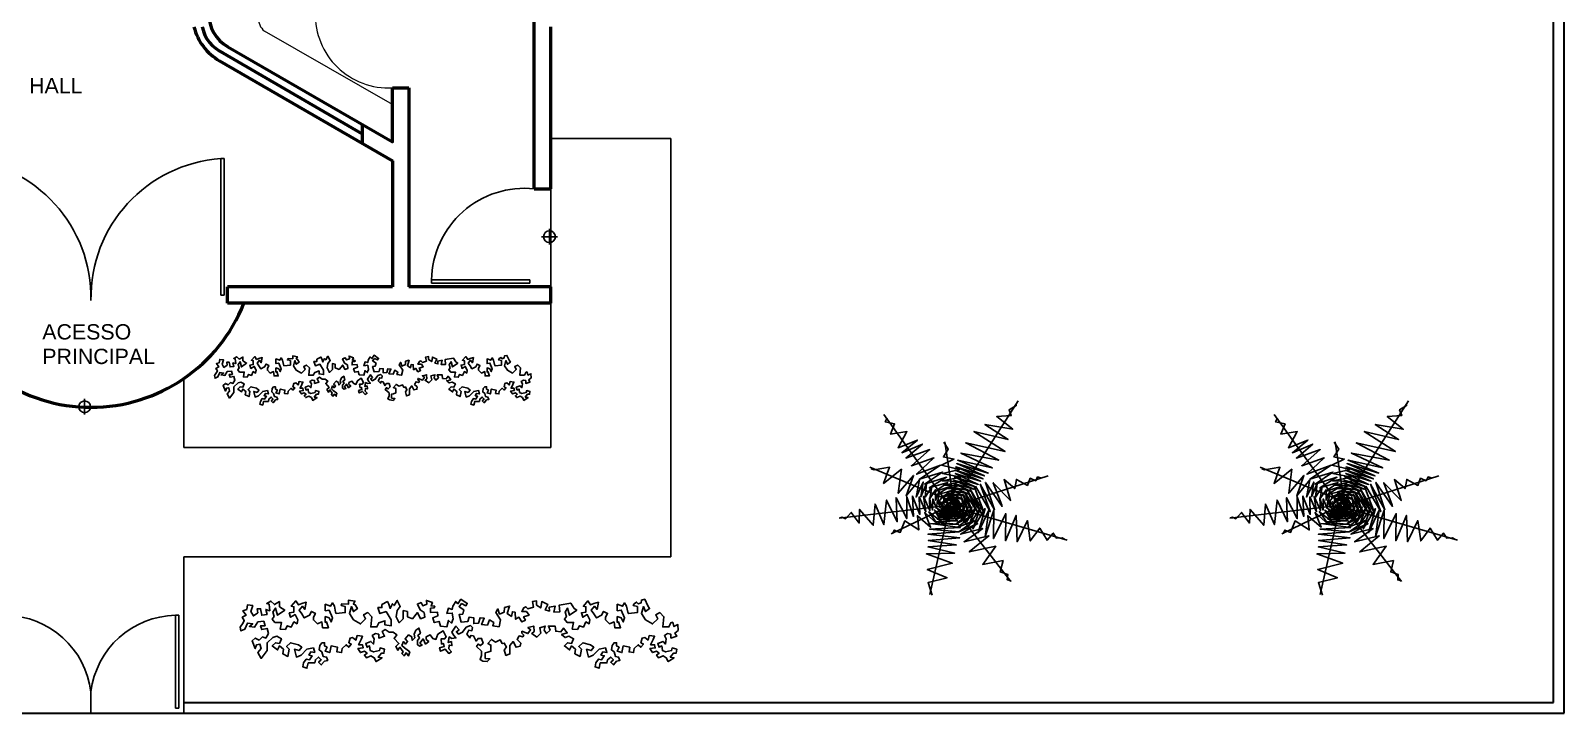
# Model space of a CAD drawing. Header units: centimetres. Extents: x 48 to 15845, y 265 to 7947.
# Drawn here: x 75.15 to 89.2, y 296.53 to 302.78 of the extents above; entities that cross this region are included whole.
import ezdxf

# ---------------------------------------------------------------- set-up
doc = ezdxf.new("R2010")
doc.units = ezdxf.units.CM
doc.layers.add('ARBOLES-PLANTA', color=7, linetype='Continuous')
doc.layers.add('textos', color=7, linetype='Continuous')
for name, color, linetype, lineweight in [('murobajo', 5, 'Continuous', 30), ('MUROS', 146, 'Continuous', 53), ('PUERTAS Y VENTANAS', 210, 'Continuous', 5)]:
    doc.layers.add(name, color=color, linetype=linetype, lineweight=lineweight)
doc.layers.add('niveles', color=7, linetype='Continuous', lineweight=5, true_color=0xf0c70f)
doc.styles.add('COTAS', font='arial.ttf', dxfattribs={"height": 0.14})

msp = doc.modelspace()

# ---------------------------------------------------------------- linework, layer by layer
at = {"layer": 'ARBOLES-PLANTA', "color": 70}
for points in [[(78.5877, 299.7499), (78.5854, 299.72), (78.554, 299.706), (78.5436, 299.7409), (78.5296, 299.7165), (78.561, 299.6677), (78.5505, 299.6224), (78.5087, 299.6294), (78.5157, 299.6503), (78.4878, 299.6677), (78.4739, 299.6329), (78.4355, 299.6364), (78.4529, 299.6782), (78.4251, 299.6816), (78.4146, 299.6468), (78.3832, 299.6433), (78.3832, 299.6816), (78.3519, 299.6851), (78.3449, 299.6573), (78.2996, 299.6538), (78.2857, 299.7025), (78.3101, 299.706), (78.317, 299.7339), (78.2857, 299.7548), (78.3031, 299.7757), (78.331, 299.7618), (78.34, 299.7769), (78.2983, 299.8049), (78.2788, 299.7746), (78.2637, 299.7897), (78.2452, 299.7593), (78.2404, 299.7374), (78.216, 299.7443), (78.2055, 299.7095), (78.2404, 299.713), (78.2473, 299.6747), (78.2369, 299.6468), (78.216, 299.6642), (78.2055, 299.6224), (78.1637, 299.6259), (78.1532, 299.6573), (78.1219, 299.6503), (78.1114, 299.6816), (78.1463, 299.6956), (78.1428, 299.72), (78.0975, 299.7165), (78.0975, 299.7443), (78.1219, 299.7478), (78.1249, 299.7579), (78.1003, 299.7599), (78.1099, 299.7823), (78.0704, 299.7968), (78.0731, 299.7722), (78.0452, 299.7618), (78.0348, 299.7827), (78.0104, 299.7722), (78.0278, 299.7339), (78.0557, 299.7165), (78.0591, 299.6851), (78.0316, 299.6753), (78.0113, 299.7157), (77.9776, 299.6753), (77.9439, 299.6887), (77.9439, 299.7224), (77.9169, 299.7292), (77.9169, 299.6753), (77.89, 299.6483), (77.8697, 299.6887), (77.8765, 299.7292), (77.8967, 299.7561), (77.8765, 299.7965), (77.8563, 299.7629), (77.8449, 299.7742), (77.8306, 299.7438), (77.8209, 299.7727), (77.8113, 299.7888), (77.7754, 299.7685), (77.7754, 299.7494), (77.7484, 299.7494), (77.7619, 299.709), (77.8023, 299.7224), (77.836, 299.6685), (77.836, 299.6281), (77.7956, 299.6348), (77.7956, 299.6618), (77.7551, 299.6483), (77.7417, 299.6214), (77.7012, 299.6214), (77.7079, 299.6887), (77.681, 299.7157), (77.654, 299.7022), (77.6675, 299.6753), (77.6338, 299.6416), (77.5866, 299.6685), (77.5596, 299.709), (77.5731, 299.7561), (77.5866, 299.7224), (77.6136, 299.7426), (77.5986, 299.7675), (77.5865, 299.7727), (77.5962, 299.792), (77.5544, 299.7984), (77.5544, 299.7727), (77.5108, 299.7744), (77.5057, 299.7629), (77.5327, 299.7561), (77.5327, 299.7157), (77.473, 299.7092), (77.4691, 299.7197), (77.4604, 299.7586), (77.4474, 299.7802), (77.4345, 299.7586), (77.3999, 299.7716), (77.3999, 299.7283), (77.4258, 299.7327), (77.4474, 299.6808), (77.4388, 299.6549), (77.4258, 299.6808), (77.3999, 299.6894), (77.3999, 299.6505), (77.4085, 299.6549), (77.4215, 299.616), (77.3826, 299.616), (77.3782, 299.6549), (77.348, 299.6419), (77.322, 299.6678), (77.322, 299.6851), (77.335, 299.711), (77.3091, 299.724), (77.2961, 299.6981), (77.2615, 299.6808), (77.2442, 299.7067), (77.2269, 299.7327), (77.2485, 299.7586), (77.2658, 299.737), (77.2745, 299.7845), (77.2442, 299.7759), (77.2226, 299.7672), (77.2053, 299.7932), (77.175, 299.7586), (77.1923, 299.7543), (77.1923, 299.7197), (77.162, 299.7154), (77.1707, 299.6851), (77.2009, 299.7024), (77.2182, 299.6678), (77.2139, 299.6419), (77.1923, 299.6549), (77.175, 299.6203), (77.149, 299.6289), (77.1361, 299.603), (77.1015, 299.6073), (77.1101, 299.6505), (77.0669, 299.6505), (77.0496, 299.6722), (77.0626, 299.6894), (77.0539, 299.7197), (77.0712, 299.7456), (77.0842, 299.6981), (77.1317, 299.7327), (77.0972, 299.7543), (77.0972, 299.7888), (77.0632, 299.7695), (77.0407, 299.792), (77.013, 299.7765), (77.028, 299.7716), (77.0323, 299.7283), (77.0063, 299.737), (77.015, 299.7024), (76.9804, 299.6981), (76.9717, 299.7413), (76.9501, 299.7413), (76.9544, 299.7154), (76.9242, 299.6938), (76.9069, 299.724), (76.9198, 299.7629), (76.8852, 299.7672), (76.8809, 299.737), (76.855, 299.7283), (76.8766, 299.6981), (76.8507, 299.6851), (76.8636, 299.6635), (76.856, 299.6483), (76.8359, 299.6187), (76.842, 299.5944), (76.8679, 299.6073), (76.8852, 299.6462), (76.9198, 299.6419), (76.8982, 299.6246), (76.9328, 299.6203), (76.9544, 299.6549), (76.9934, 299.6592), (77.002, 299.6289), (76.9717, 299.6289), (76.9804, 299.603), (77.015, 299.6117), (77.0236, 299.5771), (77.0063, 299.5468), (76.9847, 299.5555), (76.9631, 299.5339), (76.9371, 299.5468), (76.9155, 299.5295), (76.9371, 299.4777), (76.9458, 299.5036), (76.9674, 299.5079), (76.9761, 299.4777), (76.9544, 299.4517), (76.9761, 299.4129), (77.015, 299.4647), (77.015, 299.5166), (77.0539, 299.5511), (77.0799, 299.5598), (77.1101, 299.5425), (77.0972, 299.5123), (77.0712, 299.5166), (77.0496, 299.495), (77.0842, 299.469), (77.0972, 299.495), (77.1231, 299.4734), (77.1188, 299.4431), (77.1534, 299.4258), (77.162, 299.4734), (77.1447, 299.4906), (77.1707, 299.5166), (77.2226, 299.5036), (77.2442, 299.4863), (77.2269, 299.4647), (77.1966, 299.4734), (77.2096, 299.4215), (77.2399, 299.4345), (77.2788, 299.4734), (77.322, 299.482), (77.3307, 299.4517), (77.3047, 299.4561), (77.2918, 299.4345), (77.3134, 299.4301), (77.2961, 299.4042), (77.2745, 299.4085), (77.2572, 299.3826), (77.2528, 299.3567), (77.2788, 299.348), (77.2874, 299.3826), (77.3307, 299.3826), (77.335, 299.4042), (77.3566, 299.4215), (77.3739, 299.4042), (77.3566, 299.3869), (77.3739, 299.3696), (77.3955, 299.3956), (77.4172, 299.3999), (77.4085, 299.4215), (77.3869, 299.4258), (77.3782, 299.4561), (77.3609, 299.469), (77.3653, 299.4993), (77.3782, 299.5166), (77.3955, 299.5166), (77.3955, 299.495), (77.4128, 299.4863), (77.3999, 299.4604), (77.4301, 299.4517), (77.4388, 299.495), (77.482, 299.4863), (77.4777, 299.4561), (77.508, 299.4517), (77.5123, 299.4777), (77.5383, 299.5036), (77.5556, 299.4863), (77.5729, 299.5079), (77.5556, 299.5166), (77.5642, 299.5468), (77.5815, 299.5511), (77.6031, 299.5339), (77.6118, 299.5641), (77.6464, 299.5598), (77.6377, 299.5382), (77.6204, 299.5036), (77.6464, 299.5036), (77.6507, 299.482), (77.6161, 299.4777), (77.6334, 299.4517), (77.6593, 299.4604), (77.6766, 299.4474), (77.6593, 299.4345), (77.6723, 299.4172), (77.7026, 299.4301), (77.7242, 299.4172), (77.7372, 299.3912), (77.7761, 299.4172), (77.7502, 299.4215), (77.7718, 299.4474), (77.7891, 299.4474), (77.7934, 299.4734), (77.7631, 299.482), (77.7588, 299.4647), (77.7199, 299.4561), (77.6983, 299.4647), (77.6939, 299.495), (77.6766, 299.4863), (77.668, 299.5123), (77.7026, 299.5252), (77.7199, 299.5079), (77.7242, 299.5425), (77.7112, 299.5641), (77.7329, 299.5771), (77.7545, 299.5728), (77.7545, 299.5468), (77.7934, 299.5598), (77.7761, 299.59), (77.7977, 299.603), (77.8237, 299.5857), (77.8505, 299.5866), (77.874, 299.569), (77.8564, 299.5455), (77.8876, 299.511), (77.8672, 299.4906), (77.8808, 299.4667), (77.8944, 299.4872), (77.9149, 299.4565), (77.908, 299.4463), (77.9217, 299.4293), (77.9353, 299.4497), (77.9523, 299.4293), (77.9591, 299.4565), (77.9251, 299.4838), (77.908, 299.4974), (77.9183, 299.5246), (77.9319, 299.5076), (77.9455, 299.5246), (77.9285, 299.5416), (77.9523, 299.5688), (77.9727, 299.5552), (77.9761, 299.5314), (77.9931, 299.5484), (77.9897, 299.5722), (77.9999, 299.5994), (78.0204, 299.613), (78.0306, 299.579), (78.0136, 299.5654), (78.0238, 299.5484), (78.0101, 299.5314), (78.0101, 299.5042), (78.0238, 299.494), (78.0408, 299.5008), (78.0272, 299.5144), (78.0476, 299.5416), (78.0646, 299.5076), (78.085, 299.5246), (78.068, 299.5382), (78.068, 299.5552), (78.0952, 299.5688), (78.1123, 299.545), (78.1327, 299.5382), (78.1463, 299.5722), (78.1803, 299.596), (78.2007, 299.5552), (78.1905, 299.5416), (78.1667, 299.5416), (78.1701, 299.5076), (78.1837, 299.511), (78.1871, 299.4906), (78.1565, 299.4838), (78.1633, 299.4599), (78.1939, 299.4735), (78.2178, 299.4463), (78.2348, 299.4565), (78.2178, 299.4769), (78.2212, 299.5008), (78.2382, 299.4974), (78.2348, 299.5246), (78.2144, 299.5178), (78.2212, 299.5552), (78.2382, 299.545), (78.2654, 299.5484), (78.2518, 299.5654), (78.2382, 299.5858), (78.2654, 299.6266), (78.2858, 299.6028), (78.2688, 299.5892), (78.2824, 299.5722), (78.3097, 299.5858), (78.3335, 299.6198), (78.3607, 299.63), (78.3743, 299.6164), (78.3709, 299.596), (78.3505, 299.5994), (78.3369, 299.5722), (78.3573, 299.5484), (78.3641, 299.5654), (78.3811, 299.562), (78.3981, 299.528), (78.4118, 299.545), (78.4356, 299.545), (78.4458, 299.5144), (78.4288, 299.4974), (78.4118, 299.5076), (78.4015, 299.4906), (78.4356, 299.4599), (78.4356, 299.4327), (78.4254, 299.4055), (78.4424, 299.3953), (78.473, 299.3919), (78.49, 299.4089), (78.4594, 299.4123), (78.4594, 299.4497), (78.4764, 299.4531), (78.4968, 299.4599), (78.4968, 299.5008), (78.4764, 299.511), (78.5003, 299.5382), (78.5275, 299.5212), (78.5581, 299.5348), (78.5717, 299.511), (78.5853, 299.5144), (78.599, 299.4872), (78.5853, 299.4701), (78.5955, 299.4327), (78.6228, 299.4429), (78.6228, 299.4974), (78.6432, 299.5246), (78.6636, 299.4872), (78.6908, 299.494), (78.6942, 299.5144), (78.6704, 299.5382), (78.684, 299.562), (78.7079, 299.5552), (78.7143, 299.5667), (78.7004, 299.5806), (78.7021, 299.593), (78.7412, 299.5766), (78.7596, 299.6019), (78.7412, 299.6181), (78.7804, 299.6273), (78.7827, 299.5904), (78.7665, 299.5766), (78.8011, 299.5535), (78.8265, 299.5789), (78.8196, 299.6158), (78.8565, 299.6273), (78.8496, 299.5996), (78.8657, 299.5766), (78.8888, 299.5996), (78.8772, 299.6273), (78.921, 299.6273), (78.9257, 299.5927), (78.9603, 299.5881), (78.9764, 299.6135), (79.0018, 299.5812), (78.9649, 299.572), (78.9875, 299.5511), (79.0134, 299.5598), (79.0437, 299.5425), (79.0307, 299.5123), (79.0048, 299.5166), (78.9832, 299.495), (79.0178, 299.469), (79.0307, 299.495), (79.0567, 299.4734), (79.0524, 299.4431), (79.087, 299.4258), (79.0956, 299.4734), (79.0783, 299.4906), (79.1043, 299.5166), (79.1562, 299.5036), (79.1778, 299.4863), (79.1605, 299.4647), (79.1302, 299.4734), (79.1432, 299.4215), (79.1735, 299.4345), (79.2124, 299.4734), (79.2556, 299.482), (79.2643, 299.4517), (79.2383, 299.4561), (79.2253, 299.4345), (79.247, 299.4301), (79.2297, 299.4042), (79.2081, 299.4085), (79.1908, 299.3826), (79.1864, 299.3567), (79.2124, 299.348), (79.221, 299.3826), (79.2643, 299.3826), (79.2686, 299.4042), (79.2902, 299.4215), (79.3075, 299.4042), (79.2902, 299.3869), (79.3075, 299.3696), (79.3291, 299.3956), (79.3508, 299.3999), (79.3421, 299.4215), (79.3205, 299.4258), (79.3118, 299.4561), (79.2945, 299.469), (79.2989, 299.4993), (79.3118, 299.5166), (79.3291, 299.5166), (79.3291, 299.495), (79.3464, 299.4863), (79.3335, 299.4604), (79.3637, 299.4517), (79.3724, 299.495), (79.4156, 299.4863), (79.4113, 299.4561), (79.4416, 299.4517), (79.4459, 299.4777), (79.4718, 299.5036), (79.4891, 299.4863), (79.5064, 299.5079), (79.4891, 299.5166), (79.4978, 299.5468), (79.5151, 299.5511), (79.5367, 299.5339), (79.5454, 299.5641), (79.58, 299.5598), (79.5713, 299.5382), (79.554, 299.5036), (79.58, 299.5036), (79.5843, 299.482), (79.5497, 299.4777), (79.567, 299.4517), (79.5929, 299.4604), (79.6102, 299.4474), (79.5929, 299.4345), (79.6059, 299.4172), (79.6362, 299.4301), (79.6578, 299.4172), (79.6708, 299.3912), (79.7097, 299.4172), (79.6838, 299.4215), (79.7054, 299.4474), (79.7227, 299.4474), (79.727, 299.4734), (79.6967, 299.482), (79.6924, 299.4647), (79.6535, 299.4561), (79.6319, 299.4647), (79.6275, 299.495), (79.6102, 299.4863), (79.6016, 299.5123), (79.6362, 299.5252), (79.6535, 299.5079), (79.6578, 299.5425), (79.6448, 299.5641), (79.6665, 299.5771), (79.6881, 299.5728), (79.6881, 299.5468), (79.727, 299.5598), (79.7152, 299.5804), (79.7371, 299.5983), (79.7349, 299.6362), (79.7078, 299.6232), (79.7005, 299.6522), (79.6887, 299.6483), (79.6752, 299.6214), (79.6348, 299.6214), (79.6415, 299.6887), (79.6146, 299.7157), (79.5876, 299.7022), (79.6011, 299.6753), (79.5674, 299.6416), (79.5202, 299.6685), (79.4932, 299.709), (79.5067, 299.7561), (79.5202, 299.7224), (79.5472, 299.7426), (79.5365, 299.7604), (79.5155, 299.8041), (79.4926, 299.7991), (79.4918, 299.7811), (79.4721, 299.7737), (79.4614, 299.786), (79.4442, 299.7739), (79.4393, 299.7629), (79.4663, 299.7561), (79.4663, 299.7157), (79.4066, 299.7092), (79.4027, 299.7197), (79.394, 299.7586), (79.381, 299.7802), (79.3681, 299.7586), (79.3335, 299.7716), (79.3335, 299.7283), (79.3594, 299.7327), (79.381, 299.6808), (79.3724, 299.6549), (79.3594, 299.6808), (79.3335, 299.6894), (79.3335, 299.6505), (79.3421, 299.6549), (79.3551, 299.616), (79.3162, 299.616), (79.3118, 299.6549), (79.2816, 299.6419), (79.2556, 299.6678), (79.2556, 299.6851), (79.2686, 299.711), (79.2426, 299.724), (79.2297, 299.6981), (79.1951, 299.6808), (79.1778, 299.7067), (79.1605, 299.7327), (79.1821, 299.7586), (79.1994, 299.737), (79.2081, 299.7845), (79.1778, 299.7759), (79.1562, 299.7672), (79.1389, 299.7932), (79.1086, 299.7586), (79.1259, 299.7543), (79.1259, 299.7197), (79.0956, 299.7154), (79.1043, 299.6851), (79.1345, 299.7024), (79.1518, 299.6678), (79.1475, 299.6419), (79.1259, 299.6549), (79.1086, 299.6203), (79.0826, 299.6289), (79.0697, 299.603), (79.0351, 299.6073), (79.0437, 299.6505), (79.0005, 299.6505), (78.9832, 299.6722), (78.9961, 299.6894), (78.9875, 299.7197), (79.0048, 299.7456), (79.0178, 299.6981), (79.0653, 299.7327), (79.0471, 299.7441), (79.0248, 299.7794), (78.9487, 299.7656), (78.9533, 299.7218), (78.9141, 299.7195), (78.921, 299.7586), (78.8818, 299.7517), (78.8841, 299.7264), (78.8565, 299.7333), (78.8726, 299.7702), (78.8334, 299.7886), (78.8265, 299.7471), (78.7988, 299.7656), (78.7988, 299.7932), (78.7711, 299.7886), (78.7781, 299.7517), (78.7412, 299.7402), (78.7283, 299.7548), (78.7143, 299.7478), (78.7004, 299.7234), (78.7317, 299.7234), (78.7492, 299.6991), (78.7128, 299.6878), (78.7251, 299.6662), (78.7004, 299.6539), (78.6819, 299.6847), (78.6603, 299.6724), (78.6572, 299.7187), (78.6387, 299.7217), (78.6325, 299.6909), (78.6047, 299.7094), (78.6202, 299.7588)], [(79.4948, 297.4948), (79.4916, 297.4534), (79.4482, 297.4341), (79.4337, 297.4823), (79.4144, 297.4486), (79.4578, 297.3811), (79.4434, 297.3184), (79.3855, 297.3281), (79.3952, 297.357), (79.3566, 297.3811), (79.3373, 297.3329), (79.2842, 297.3377), (79.3084, 297.3956), (79.2698, 297.4004), (79.2553, 297.3522), (79.2119, 297.3474), (79.2119, 297.4004), (79.1685, 297.4052), (79.1589, 297.3666), (79.0962, 297.3618), (79.0769, 297.4293), (79.1106, 297.4341), (79.1203, 297.4727), (79.0769, 297.5016), (79.101, 297.5305), (79.1396, 297.5112), (79.1521, 297.5321), (79.0944, 297.5709), (79.0674, 297.529), (79.0465, 297.5499), (79.021, 297.5079), (79.0142, 297.4775), (78.9804, 297.4871), (78.966, 297.4389), (79.0142, 297.4437), (79.0238, 297.3907), (79.0094, 297.3522), (78.9804, 297.3763), (78.966, 297.3184), (78.9081, 297.3233), (78.8936, 297.3666), (78.8502, 297.357), (78.8358, 297.4004), (78.884, 297.4197), (78.8792, 297.4534), (78.8165, 297.4486), (78.8165, 297.4871), (78.8502, 297.4919), (78.8544, 297.5059), (78.8204, 297.5086), (78.8337, 297.5397), (78.779, 297.5597), (78.7827, 297.5257), (78.7442, 297.5112), (78.7297, 297.5401), (78.6959, 297.5257), (78.72, 297.4727), (78.7586, 297.4486), (78.7634, 297.4052), (78.7253, 297.3915), (78.6973, 297.4475), (78.6506, 297.3915), (78.604, 297.4102), (78.604, 297.4568), (78.5667, 297.4661), (78.5667, 297.3915), (78.5294, 297.3542), (78.5014, 297.4102), (78.5107, 297.4661), (78.5387, 297.5034), (78.5107, 297.5594), (78.4827, 297.5127), (78.467, 297.5284), (78.4472, 297.4864), (78.4338, 297.5264), (78.4205, 297.5486), (78.3708, 297.5206), (78.3708, 297.4941), (78.3335, 297.4941), (78.3521, 297.4382), (78.4081, 297.4568), (78.4547, 297.3822), (78.4547, 297.3263), (78.3988, 297.3356), (78.3988, 297.3729), (78.3428, 297.3542), (78.3241, 297.317), (78.2682, 297.317), (78.2775, 297.4102), (78.2402, 297.4475), (78.2028, 297.4288), (78.2215, 297.3915), (78.1749, 297.3449), (78.1096, 297.3822), (78.0722, 297.4382), (78.0909, 297.5034), (78.1096, 297.4568), (78.1469, 297.4848), (78.1262, 297.5192), (78.1095, 297.5264), (78.1228, 297.553), (78.0651, 297.5619), (78.0651, 297.5264), (78.0047, 297.5287), (77.9976, 297.5127), (78.0349, 297.5034), (78.0349, 297.4475), (77.9524, 297.4385), (77.9469, 297.453), (77.935, 297.5068), (77.917, 297.5367), (77.8991, 297.5068), (77.8512, 297.5248), (77.8512, 297.465), (77.8871, 297.471), (77.917, 297.3992), (77.905, 297.3633), (77.8871, 297.3992), (77.8512, 297.4112), (77.8512, 297.3573), (77.8632, 297.3633), (77.8811, 297.3095), (77.8273, 297.3095), (77.8213, 297.3633), (77.7794, 297.3454), (77.7435, 297.3813), (77.7435, 297.4052), (77.7614, 297.4411), (77.7255, 297.459), (77.7076, 297.4231), (77.6597, 297.3992), (77.6358, 297.4351), (77.6118, 297.471), (77.6417, 297.5068), (77.6657, 297.4769), (77.6777, 297.5427), (77.6358, 297.5308), (77.6058, 297.5188), (77.5819, 297.5547), (77.54, 297.5068), (77.564, 297.5009), (77.564, 297.453), (77.5221, 297.447), (77.534, 297.4052), (77.5759, 297.4291), (77.5999, 297.3813), (77.5939, 297.3454), (77.564, 297.3633), (77.54, 297.3155), (77.5041, 297.3274), (77.4862, 297.2916), (77.4383, 297.2975), (77.4503, 297.3573), (77.3904, 297.3573), (77.3665, 297.3872), (77.3844, 297.4112), (77.3725, 297.453), (77.3964, 297.4889), (77.4144, 297.4231), (77.4802, 297.471), (77.4323, 297.5009), (77.4323, 297.5487), (77.3853, 297.5219), (77.3542, 297.553), (77.3158, 297.5317), (77.3366, 297.5248), (77.3425, 297.465), (77.3066, 297.4769), (77.3186, 297.4291), (77.2707, 297.4231), (77.2588, 297.4829), (77.2289, 297.4829), (77.2348, 297.447), (77.1929, 297.4171), (77.169, 297.459), (77.187, 297.5128), (77.1391, 297.5188), (77.1331, 297.4769), (77.0972, 297.465), (77.1271, 297.4231), (77.0912, 297.4052), (77.1092, 297.3753), (77.0986, 297.3542), (77.0708, 297.3132), (77.0793, 297.2796), (77.1152, 297.2975), (77.1391, 297.3514), (77.187, 297.3454), (77.157, 297.3215), (77.2049, 297.3155), (77.2348, 297.3633), (77.2887, 297.3693), (77.3007, 297.3274), (77.2588, 297.3274), (77.2707, 297.2916), (77.3186, 297.3035), (77.3306, 297.2557), (77.3066, 297.2138), (77.2767, 297.2258), (77.2468, 297.1959), (77.2109, 297.2138), (77.181, 297.1899), (77.2109, 297.1181), (77.2229, 297.154), (77.2528, 297.16), (77.2648, 297.1181), (77.2348, 297.0823), (77.2648, 297.0284), (77.3186, 297.1002), (77.3186, 297.172), (77.3725, 297.2198), (77.4084, 297.2318), (77.4503, 297.2078), (77.4323, 297.166), (77.3964, 297.172), (77.3665, 297.1421), (77.4144, 297.1062), (77.4323, 297.1421), (77.4682, 297.1122), (77.4622, 297.0703), (77.5101, 297.0464), (77.5221, 297.1122), (77.4981, 297.1361), (77.534, 297.172), (77.6058, 297.154), (77.6358, 297.1301), (77.6118, 297.1002), (77.5699, 297.1122), (77.5879, 297.0404), (77.6298, 297.0583), (77.6836, 297.1122), (77.7435, 297.1241), (77.7554, 297.0823), (77.7195, 297.0882), (77.7016, 297.0583), (77.7315, 297.0524), (77.7076, 297.0165), (77.6777, 297.0225), (77.6537, 296.9866), (77.6477, 296.9507), (77.6836, 296.9387), (77.6956, 296.9866), (77.7554, 296.9866), (77.7614, 297.0165), (77.7913, 297.0404), (77.8153, 297.0165), (77.7913, 296.9926), (77.8153, 296.9686), (77.8452, 297.0045), (77.8751, 297.0105), (77.8632, 297.0404), (77.8332, 297.0464), (77.8213, 297.0882), (77.7973, 297.1062), (77.8033, 297.148), (77.8213, 297.172), (77.8452, 297.172), (77.8452, 297.1421), (77.8691, 297.1301), (77.8512, 297.0942), (77.8931, 297.0823), (77.905, 297.1421), (77.9649, 297.1301), (77.9589, 297.0882), (78.0008, 297.0823), (78.0068, 297.1181), (78.0427, 297.154), (78.0666, 297.1301), (78.0905, 297.16), (78.0666, 297.172), (78.0786, 297.2138), (78.1025, 297.2198), (78.1324, 297.1959), (78.1444, 297.2377), (78.1923, 297.2318), (78.1803, 297.2019), (78.1564, 297.154), (78.1923, 297.154), (78.1983, 297.1241), (78.1504, 297.1181), (78.1743, 297.0823), (78.2102, 297.0942), (78.2342, 297.0763), (78.2102, 297.0583), (78.2282, 297.0344), (78.2701, 297.0524), (78.3, 297.0344), (78.3179, 296.9985), (78.3718, 297.0344), (78.3359, 297.0404), (78.3658, 297.0763), (78.3897, 297.0763), (78.3957, 297.1122), (78.3538, 297.1241), (78.3479, 297.1002), (78.294, 297.0882), (78.2641, 297.1002), (78.2581, 297.1421), (78.2342, 297.1301), (78.2222, 297.166), (78.2701, 297.1839), (78.294, 297.16), (78.3, 297.2078), (78.282, 297.2377), (78.312, 297.2557), (78.3419, 297.2497), (78.3419, 297.2138), (78.3957, 297.2318), (78.3718, 297.2736), (78.4017, 297.2916), (78.4376, 297.2676), (78.4747, 297.2688), (78.5072, 297.2445), (78.4828, 297.212), (78.5261, 297.1642), (78.4979, 297.136), (78.5167, 297.103), (78.5355, 297.1312), (78.5638, 297.0889), (78.5544, 297.0748), (78.5732, 297.0512), (78.592, 297.0795), (78.6156, 297.0512), (78.625, 297.0889), (78.5779, 297.1265), (78.5544, 297.1454), (78.5685, 297.183), (78.5873, 297.1595), (78.6062, 297.183), (78.5826, 297.2065), (78.6156, 297.2442), (78.6438, 297.2254), (78.6486, 297.1924), (78.6721, 297.216), (78.6674, 297.2489), (78.6815, 297.2865), (78.7098, 297.3054), (78.7239, 297.2583), (78.7004, 297.2395), (78.7145, 297.216), (78.6956, 297.1924), (78.6956, 297.1548), (78.7145, 297.1407), (78.738, 297.1501), (78.7192, 297.1689), (78.7475, 297.2065), (78.771, 297.1595), (78.7993, 297.183), (78.7757, 297.2018), (78.7757, 297.2254), (78.8134, 297.2442), (78.8369, 297.2112), (78.8652, 297.2018), (78.884, 297.2489), (78.9311, 297.2818), (78.9594, 297.2254), (78.9453, 297.2065), (78.9123, 297.2065), (78.917, 297.1595), (78.9358, 297.1642), (78.9405, 297.136), (78.8982, 297.1265), (78.9076, 297.0936), (78.95, 297.1124), (78.9829, 297.0748), (79.0065, 297.0889), (78.9829, 297.1171), (78.9876, 297.1501), (79.0112, 297.1454), (79.0065, 297.183), (78.9782, 297.1736), (78.9876, 297.2254), (79.0112, 297.2112), (79.0489, 297.216), (79.03, 297.2395), (79.0112, 297.2677), (79.0489, 297.3242), (79.0771, 297.2913), (79.0536, 297.2724), (79.0724, 297.2489), (79.1101, 297.2677), (79.1431, 297.3148), (79.1807, 297.3289), (79.1996, 297.3101), (79.1949, 297.2818), (79.1666, 297.2865), (79.1478, 297.2489), (79.176, 297.216), (79.1854, 297.2395), (79.209, 297.2348), (79.2325, 297.1877), (79.2514, 297.2112), (79.2843, 297.2112), (79.2985, 297.1689), (79.2749, 297.1454), (79.2514, 297.1595), (79.2372, 297.136), (79.2843, 297.0936), (79.2843, 297.0559), (79.2702, 297.0183), (79.2938, 297.0042), (79.3361, 296.9995), (79.3597, 297.023), (79.3173, 297.0277), (79.3173, 297.0795), (79.3408, 297.0842), (79.3691, 297.0936), (79.3691, 297.1501), (79.3408, 297.1642), (79.3738, 297.2018), (79.4115, 297.1783), (79.4539, 297.1971), (79.4727, 297.1642), (79.4916, 297.1689), (79.5104, 297.1312), (79.4916, 297.1077), (79.5057, 297.0559), (79.5434, 297.0701), (79.5434, 297.1454), (79.5716, 297.183), (79.5999, 297.1312), (79.6375, 297.1407), (79.6423, 297.1689), (79.6093, 297.2018), (79.6281, 297.2348), (79.6611, 297.2254), (79.67, 297.2413), (79.6507, 297.2606), (79.6532, 297.2777), (79.7072, 297.255), (79.7327, 297.2901), (79.7072, 297.3124), (79.7614, 297.3251), (79.7646, 297.2741), (79.7423, 297.255), (79.7901, 297.2231), (79.8252, 297.2582), (79.8157, 297.3092), (79.8667, 297.3251), (79.8572, 297.2869), (79.8795, 297.255), (79.9114, 297.2869), (79.8955, 297.3251), (79.9561, 297.3251), (79.9625, 297.2773), (80.0103, 297.2709), (80.0327, 297.306), (80.0678, 297.2614), (80.0167, 297.2486), (80.048, 297.2198), (80.0839, 297.2318), (80.1258, 297.2078), (80.1079, 297.166), (80.072, 297.172), (80.042, 297.1421), (80.0899, 297.1062), (80.1079, 297.1421), (80.1438, 297.1122), (80.1378, 297.0703), (80.1857, 297.0464), (80.1976, 297.1122), (80.1737, 297.1361), (80.2096, 297.172), (80.2814, 297.154), (80.3113, 297.1301), (80.2874, 297.1002), (80.2455, 297.1122), (80.2635, 297.0404), (80.3053, 297.0583), (80.3592, 297.1122), (80.419, 297.1241), (80.431, 297.0823), (80.3951, 297.0882), (80.3772, 297.0583), (80.4071, 297.0524), (80.3831, 297.0165), (80.3532, 297.0225), (80.3293, 296.9866), (80.3233, 296.9507), (80.3592, 296.9387), (80.3712, 296.9866), (80.431, 296.9866), (80.437, 297.0165), (80.4669, 297.0404), (80.4909, 297.0165), (80.4669, 296.9926), (80.4909, 296.9686), (80.5208, 297.0045), (80.5507, 297.0105), (80.5387, 297.0404), (80.5088, 297.0464), (80.4968, 297.0882), (80.4729, 297.1062), (80.4789, 297.148), (80.4968, 297.172), (80.5208, 297.172), (80.5208, 297.1421), (80.5447, 297.1301), (80.5268, 297.0942), (80.5686, 297.0823), (80.5806, 297.1421), (80.6405, 297.1301), (80.6345, 297.0882), (80.6764, 297.0823), (80.6823, 297.1181), (80.7182, 297.154), (80.7422, 297.1301), (80.7661, 297.16), (80.7422, 297.172), (80.7541, 297.2138), (80.7781, 297.2198), (80.808, 297.1959), (80.82, 297.2377), (80.8678, 297.2318), (80.8559, 297.2019), (80.8319, 297.154), (80.8678, 297.154), (80.8738, 297.1241), (80.826, 297.1181), (80.8499, 297.0823), (80.8858, 297.0942), (80.9097, 297.0763), (80.8858, 297.0583), (80.9037, 297.0344), (80.9456, 297.0524), (80.9756, 297.0344), (80.9935, 296.9985), (81.0474, 297.0344), (81.0115, 297.0404), (81.0414, 297.0763), (81.0653, 297.0763), (81.0713, 297.1122), (81.0294, 297.1241), (81.0234, 297.1002), (80.9696, 297.0882), (80.9397, 297.1002), (80.9337, 297.1421), (80.9097, 297.1301), (80.8978, 297.166), (80.9456, 297.1839), (80.9696, 297.16), (80.9756, 297.2078), (80.9576, 297.2377), (80.9875, 297.2557), (81.0174, 297.2497), (81.0174, 297.2138), (81.0713, 297.2318), (81.055, 297.2602), (81.0852, 297.2851), (81.0822, 297.3375), (81.0448, 297.3195), (81.0346, 297.3597), (81.0183, 297.3542), (80.9997, 297.317), (80.9437, 297.317), (80.953, 297.4102), (80.9157, 297.4475), (80.8784, 297.4288), (80.8971, 297.3915), (80.8504, 297.3449), (80.7851, 297.3822), (80.7478, 297.4382), (80.7665, 297.5034), (80.7851, 297.4568), (80.8224, 297.4848), (80.8077, 297.5093), (80.7787, 297.5698), (80.7469, 297.5629), (80.7458, 297.538), (80.7186, 297.5278), (80.7038, 297.5448), (80.68, 297.528), (80.6732, 297.5127), (80.7105, 297.5034), (80.7105, 297.4475), (80.6279, 297.4385), (80.6225, 297.453), (80.6105, 297.5068), (80.5926, 297.5367), (80.5746, 297.5068), (80.5268, 297.5248), (80.5268, 297.465), (80.5627, 297.471), (80.5926, 297.3992), (80.5806, 297.3633), (80.5627, 297.3992), (80.5268, 297.4112), (80.5268, 297.3573), (80.5387, 297.3633), (80.5567, 297.3095), (80.5028, 297.3095), (80.4968, 297.3633), (80.4549, 297.3454), (80.419, 297.3813), (80.419, 297.4052), (80.437, 297.4411), (80.4011, 297.459), (80.3831, 297.4231), (80.3353, 297.3992), (80.3113, 297.4351), (80.2874, 297.471), (80.3173, 297.5068), (80.3413, 297.4769), (80.3532, 297.5427), (80.3113, 297.5308), (80.2814, 297.5188), (80.2575, 297.5547), (80.2156, 297.5068), (80.2395, 297.5009), (80.2395, 297.453), (80.1976, 297.447), (80.2096, 297.4052), (80.2515, 297.4291), (80.2754, 297.3813), (80.2694, 297.3454), (80.2395, 297.3633), (80.2156, 297.3155), (80.1797, 297.3274), (80.1617, 297.2916), (80.1139, 297.2975), (80.1258, 297.3573), (80.066, 297.3573), (80.042, 297.3872), (80.06, 297.4112), (80.048, 297.453), (80.072, 297.4889), (80.0899, 297.4231), (80.1557, 297.471), (80.1305, 297.4867), (80.0997, 297.5356), (79.9944, 297.5165), (80.0008, 297.4559), (79.9465, 297.4527), (79.9561, 297.5069), (79.9018, 297.4973), (79.905, 297.4623), (79.8667, 297.4718), (79.8891, 297.5229), (79.8348, 297.5484), (79.8252, 297.491), (79.787, 297.5165), (79.787, 297.5547), (79.7487, 297.5484), (79.7582, 297.4973), (79.7072, 297.4814), (79.6893, 297.5016), (79.67, 297.4919), (79.6507, 297.4582), (79.6941, 297.4582), (79.7182, 297.4245), (79.6679, 297.4089), (79.685, 297.379), (79.6508, 297.3619), (79.6252, 297.4046), (79.5953, 297.3875), (79.591, 297.4516), (79.5654, 297.4558), (79.5568, 297.4132), (79.5184, 297.4388), (79.5397, 297.5071)]]:
    msp.add_lwpolyline(points, close=True, dxfattribs=at)
for points in [[(83.6057, 298.4557), (83.6446, 298.452), (83.604, 298.4817), (83.6577, 298.4686), (83.5928, 298.5074), (83.6891, 298.4834), (83.6003, 298.5354), (83.7077, 298.5131), (83.5966, 298.5668), (83.7411, 298.5354), (83.604, 298.5983), (83.7614, 298.5594), (83.6077, 298.6317), (83.7911, 298.578), (83.6077, 298.6614), (83.806, 298.6003), (83.6131, 298.6928), (83.832, 298.6226), (83.6226, 298.7226), (83.854, 298.6503), (83.6206, 298.754), (83.8763, 298.6726), (83.6263, 298.782), (83.8894, 298.7003), (83.6354, 298.8134), (83.9246, 298.7263), (83.6446, 298.8431), (83.9617, 298.7726), (83.6743, 298.9097), (84.0208, 298.8448), (83.7188, 299.0026), (84.0783, 298.9246), (83.7928, 299.108), (84.1063, 299.034), (83.8931, 299.1694), (84.1488, 299.1266), (84.0023, 299.2434), (84.1357, 299.2528), (84.1154, 299.3066), (84.1803, 299.3434), (84.1786, 299.362)], [(83.5934, 298.4423), (84.1977, 299.3868)], [(87.1817, 298.4557), (87.2206, 298.452), (87.18, 298.4817), (87.2337, 298.4686), (87.1688, 298.5074), (87.2651, 298.4834), (87.1763, 298.5354), (87.2837, 298.5131), (87.1726, 298.5668), (87.3171, 298.5354), (87.18, 298.5983), (87.3374, 298.5594), (87.1837, 298.6317), (87.3671, 298.578), (87.1837, 298.6614), (87.382, 298.6003), (87.1891, 298.6928), (87.408, 298.6226), (87.1986, 298.7226), (87.43, 298.6503), (87.1966, 298.754), (87.4523, 298.6726), (87.2023, 298.782), (87.4654, 298.7003), (87.2114, 298.8134), (87.5006, 298.7263), (87.2206, 298.8431), (87.5377, 298.7726), (87.2503, 298.9097), (87.5968, 298.8448), (87.2948, 299.0026), (87.6543, 298.9246), (87.3688, 299.108), (87.6823, 299.034), (87.4691, 299.1694), (87.7248, 299.1266), (87.5783, 299.2434), (87.7117, 299.2528), (87.6914, 299.3066), (87.7563, 299.3434), (87.7546, 299.362)], [(87.1694, 298.4423), (87.7737, 299.3868)], [(83.574, 298.4194), (82.9686, 299.2611)], [(83.5408, 298.4597), (83.562, 298.5248), (83.5037, 298.4986), (83.5708, 298.5566), (83.4563, 298.5303), (83.576, 298.6026), (83.4386, 298.5586), (83.5531, 298.6394), (83.384, 298.5903), (83.5426, 298.6871), (83.3417, 298.6254), (83.5054, 298.7346), (83.294, 298.6711), (83.488, 298.798), (83.2677, 298.7151), (83.4263, 298.8648), (83.22, 298.7926), (83.3891, 298.9406), (83.1706, 298.8631), (83.3206, 298.9917), (83.1337, 298.9126), (83.2763, 299.0288), (83.0983, 298.9583), (83.1794, 299.1063), (83.0297, 299.0814), (83.0666, 299.1766), (82.9803, 299.1943), (82.998, 299.2331)], [(87.15, 298.4194), (86.5446, 299.2611)], [(87.1168, 298.4597), (87.138, 298.5248), (87.0797, 298.4986), (87.1468, 298.5566), (87.0323, 298.5303), (87.152, 298.6026), (87.0146, 298.5586), (87.1291, 298.6394), (86.96, 298.5903), (87.1186, 298.6871), (86.9177, 298.6254), (87.0814, 298.7346), (86.87, 298.6711), (87.064, 298.798), (86.8437, 298.7151), (87.0023, 298.8648), (86.796, 298.7926), (86.9651, 298.9406), (86.7466, 298.8631), (86.8966, 298.9917), (86.7097, 298.9126), (86.8523, 299.0288), (86.6743, 298.9583), (86.7554, 299.1063), (86.6057, 299.0814), (86.6426, 299.1766), (86.5563, 299.1943), (86.574, 299.2331)], [(83.5743, 298.4703), (83.6323, 298.488), (83.5583, 298.4951), (83.6411, 298.5286), (83.5477, 298.532), (83.6428, 298.5586), (83.5477, 298.5531), (83.6571, 298.5848), (83.5248, 298.5831), (83.666, 298.6131), (83.5197, 298.6148), (83.6783, 298.6483), (83.5037, 298.6534), (83.6746, 298.6888), (83.5054, 298.7206), (83.6623, 298.7591), (83.4966, 298.7997), (83.6094, 298.8543), (83.5143, 298.8737), (83.5583, 298.9443), (83.516, 299.0094)], [(83.6114, 298.4397), (83.5266, 299.0111)], [(87.1503, 298.4703), (87.2083, 298.488), (87.1343, 298.4951), (87.2171, 298.5286), (87.1237, 298.532), (87.2188, 298.5586), (87.1237, 298.5531), (87.2331, 298.5848), (87.1008, 298.5831), (87.242, 298.6131), (87.0957, 298.6148), (87.2543, 298.6483), (87.0797, 298.6534), (87.2506, 298.6888), (87.0814, 298.7206), (87.2383, 298.7591), (87.0726, 298.7997), (87.1854, 298.8543), (87.0903, 298.8737), (87.1343, 298.9443), (87.092, 299.0094)], [(87.1874, 298.4397), (87.1026, 299.0111)], [(83.6374, 298.4468), (82.8397, 298.7803)], [(83.5777, 298.4291), (83.5814, 298.4594), (83.5474, 298.4271), (83.5528, 298.5006), (83.5188, 298.454), (83.5188, 298.522), (83.4634, 298.4577), (83.476, 298.5577), (83.442, 298.4774), (83.442, 298.5737), (83.3883, 298.4917), (83.408, 298.5988), (83.3471, 298.506), (83.3597, 298.6291), (83.3077, 298.5094), (83.3291, 298.6434), (83.2631, 298.506), (83.2951, 298.6651), (83.1737, 298.5166), (83.2397, 298.7043), (83.1003, 298.5417), (83.1288, 298.7614), (82.9663, 298.6311), (83.02, 298.7794), (82.8786, 298.7543), (82.8534, 298.7651)], [(83.5977, 298.4194), (84.474, 298.7)], [(84.1294, 298.4757), (84.0688, 298.6666), (84.1668, 298.5837), (84.1817, 298.668), (84.2834, 298.6134), (84.3083, 298.6791), (84.3588, 298.6554), (84.3763, 298.6903), (84.4134, 298.6791)], [(87.2134, 298.4468), (86.4157, 298.7803)], [(87.1537, 298.4291), (87.1574, 298.4594), (87.1234, 298.4271), (87.1288, 298.5006), (87.0948, 298.454), (87.0948, 298.522), (87.0394, 298.4577), (87.052, 298.5577), (87.018, 298.4774), (87.018, 298.5737), (86.9643, 298.4917), (86.984, 298.5988), (86.9231, 298.506), (86.9357, 298.6291), (86.8837, 298.5094), (86.9051, 298.6434), (86.8391, 298.506), (86.8711, 298.6651), (86.7497, 298.5166), (86.8157, 298.7043), (86.6763, 298.5417), (86.7048, 298.7614), (86.5423, 298.6311), (86.596, 298.7794), (86.4546, 298.7543), (86.4294, 298.7651)], [(87.1737, 298.4194), (88.05, 298.7)], [(87.7054, 298.4757), (87.6448, 298.6666), (87.7428, 298.5837), (87.7577, 298.668), (87.8594, 298.6134), (87.8843, 298.6791), (87.9348, 298.6554), (87.9523, 298.6903), (87.9894, 298.6791)], [(83.5837, 298.4314), (83.5646, 298.4157), (83.5454, 298.4471), (83.542, 298.4226), (83.5037, 298.4628), (83.514, 298.4088), (83.4757, 298.4748), (83.4828, 298.4088), (83.46, 298.4803), (83.4514, 298.4017), (83.4166, 298.4888), (83.4148, 298.3863), (83.3851, 298.4977), (83.3903, 298.3826), (83.3328, 298.5114), (83.3537, 298.3723), (83.2928, 298.508), (83.2928, 298.4977), (83.298, 298.3477), (83.2303, 298.5148), (83.2388, 298.3286), (83.178, 298.5097), (83.178, 298.3094), (83.0803, 298.4994), (83.0803, 298.4888), (83.0908, 298.28), (82.9934, 298.4783), (82.9688, 298.2537), (82.8871, 298.442), (82.8714, 298.2486), (82.746, 298.3931), (82.7426, 298.2677), (82.6694, 298.3651), (82.6154, 298.3077), (82.5857, 298.3217), (82.5666, 298.3166)], [(83.5197, 298.5111), (83.5211, 298.5114), (83.5228, 298.5117), (83.5246, 298.512), (83.5263, 298.5126), (83.528, 298.5128), (83.5297, 298.5134), (83.5314, 298.514), (83.5334, 298.5146), (83.5348, 298.5148), (83.5366, 298.5154), (83.5383, 298.516), (83.54, 298.5166), (83.5417, 298.5171), (83.5431, 298.5177), (83.5463, 298.5188), (83.6083, 298.5366), (83.5348, 298.4883), (83.5954, 298.4668), (83.5614, 298.4506), (83.6068, 298.4366), (83.5843, 298.4871), (83.5386, 298.4808)], [(83.6034, 298.4111), (83.6034, 298.4548), (83.632, 298.4014), (83.6183, 298.4648), (83.666, 298.4003), (83.6411, 298.4866), (83.7037, 298.3943), (83.6757, 298.5094), (83.7443, 298.3686), (83.6946, 298.5303), (83.79, 298.3497), (83.7086, 298.5483), (83.8246, 298.3686), (83.7303, 298.5708), (83.8614, 298.3557), (83.7591, 298.578), (83.8871, 298.3626), (83.7948, 298.6017), (83.8008, 298.5917)], [(83.8083, 298.6046), (83.9434, 298.3728), (83.8506, 298.6231), (83.9808, 298.3903), (83.8988, 298.6406), (84.0514, 298.42), (84.0488, 298.4323), (83.9708, 298.6368), (84.132, 298.4708)], [(87.1597, 298.4314), (87.1406, 298.4157), (87.1214, 298.4471), (87.118, 298.4226), (87.0797, 298.4628), (87.09, 298.4088), (87.0517, 298.4748), (87.0588, 298.4088), (87.036, 298.4803), (87.0274, 298.4017), (86.9926, 298.4888), (86.9908, 298.3863), (86.9611, 298.4977), (86.9663, 298.3826), (86.9088, 298.5114), (86.9297, 298.3723), (86.8688, 298.508), (86.8688, 298.4977), (86.874, 298.3477), (86.8063, 298.5148), (86.8148, 298.3286), (86.754, 298.5097), (86.754, 298.3094), (86.6563, 298.4994), (86.6563, 298.4888), (86.6668, 298.28), (86.5694, 298.4783), (86.5448, 298.2537), (86.4631, 298.442), (86.4474, 298.2486), (86.322, 298.3931), (86.3186, 298.2677), (86.2454, 298.3651), (86.1914, 298.3077), (86.1617, 298.3217), (86.1426, 298.3166)], [(87.0957, 298.5111), (87.0971, 298.5114), (87.0988, 298.5117), (87.1006, 298.512), (87.1023, 298.5126), (87.104, 298.5128), (87.1057, 298.5134), (87.1074, 298.514), (87.1094, 298.5146), (87.1108, 298.5148), (87.1126, 298.5154), (87.1143, 298.516), (87.116, 298.5166), (87.1177, 298.5171), (87.1191, 298.5177), (87.1223, 298.5188), (87.1843, 298.5366), (87.1108, 298.4883), (87.1714, 298.4668), (87.1374, 298.4506), (87.1828, 298.4366), (87.1603, 298.4871), (87.1146, 298.4808)], [(87.1794, 298.4111), (87.1794, 298.4548), (87.208, 298.4014), (87.1943, 298.4648), (87.242, 298.4003), (87.2171, 298.4866), (87.2797, 298.3943), (87.2517, 298.5094), (87.3203, 298.3686), (87.2706, 298.5303), (87.366, 298.3497), (87.2846, 298.5483), (87.4006, 298.3686), (87.3063, 298.5708), (87.4374, 298.3557), (87.3351, 298.578), (87.4631, 298.3626), (87.3708, 298.6017), (87.3768, 298.5917)], [(87.3843, 298.6046), (87.5194, 298.3728), (87.4266, 298.6231), (87.5568, 298.3903), (87.4748, 298.6406), (87.6274, 298.42), (87.6248, 298.4323), (87.5468, 298.6368), (87.708, 298.4708)], [(83.0363, 298.1708), (83.5817, 298.4314), (82.5597, 298.312)], [(83.5551, 298.4274), (83.5646, 298.392), (83.5254, 298.4183), (83.5571, 298.3734), (83.4806, 298.4126), (83.542, 298.3454), (83.458, 298.4014), (83.5308, 298.308), (83.432, 298.3866), (83.4974, 298.2783), (83.3814, 298.3714), (83.4637, 298.2557), (83.3423, 298.364), (83.3966, 298.2297), (83.2751, 298.3343), (83.2883, 298.2054), (83.1591, 298.2874), (83.1183, 298.1828), (83.064, 298.2034), (83.0491, 298.1737)], [(83.572, 298.4088), (83.598, 298.4088), (83.5488, 298.4068), (83.6031, 298.3986), (83.5323, 298.3943), (83.6388, 298.3857), (83.4931, 298.392), (83.644, 298.3754), (83.482, 298.3806), (83.64, 298.3631), (83.48, 298.3663), (83.646, 298.3508), (83.4677, 298.354), (83.642, 298.3417), (83.4717, 298.3377), (83.6388, 298.3274), (83.4654, 298.3223), (83.6428, 298.31), (83.4594, 298.3037), (83.6451, 298.2874), (83.4388, 298.2783), (83.6543, 298.2557), (83.3957, 298.2628), (83.6686, 298.226), (83.3877, 298.2126), (83.6574, 298.188), (83.3723, 298.1663), (83.6626, 298.1337), (83.3746, 298.108), (83.6308, 298.0677), (83.3726, 298.0497), (83.6168, 297.9934), (83.3583, 297.9854), (83.5948, 297.8994), (83.3663, 297.8431), (83.5468, 297.7668), (83.3726, 297.7228), (83.4106, 297.6066)], [(83.5728, 298.4263), (83.3886, 297.6146)], [(83.4894, 298.506), (83.5071, 298.506), (83.5146, 298.5074)], [(83.5286, 298.4594), (83.5374, 298.4568)], [(83.6386, 298.462), (83.5488, 298.4417), (83.5526, 298.4997)], [(83.5777, 298.4203), (83.5866, 298.4177), (83.5877, 298.4177), (83.5891, 298.418), (83.5903, 298.418), (83.5914, 298.418), (83.5926, 298.418), (83.5937, 298.418), (83.5946, 298.418), (83.5954, 298.418), (83.5963, 298.418), (83.5971, 298.418), (83.598, 298.4177), (83.5988, 298.4177), (83.5994, 298.4177), (83.6003, 298.4177), (83.6017, 298.4177)], [(83.5808, 298.4194), (84.6466, 298.1117)], [(83.5828, 298.4428), (83.6031, 298.4668)], [(83.6234, 298.4997), (83.5854, 298.4997)], [(83.59, 298.3997), (83.6328, 298.4257)], [(83.5991, 298.3851), (83.6228, 298.4054), (83.6057, 298.3748), (83.6554, 298.4003), (83.604, 298.3457), (83.6774, 298.3851), (83.616, 298.3217), (83.6997, 298.3646), (83.6228, 298.2963), (83.734, 298.3423), (83.6314, 298.2603), (83.768, 298.3268), (83.64, 298.226), (83.8023, 298.2928), (83.6554, 298.1886), (83.8277, 298.2637), (83.6706, 298.1663), (83.874, 298.2177), (83.7031, 298.0963), (83.9303, 298.1508), (83.7508, 298.004), (83.9934, 298.0551), (83.874, 297.8894), (84.06, 297.9237), (84.0343, 297.8211), (84.1026, 297.7974), (84.0991, 297.7477), (84.1334, 297.7374)], [(83.6011, 298.416), (84.1323, 297.7328)], [(83.6246, 298.3897), (83.6497, 298.4308), (83.6337, 298.3697), (83.6737, 298.4283), (83.6537, 298.338), (83.7068, 298.4214), (83.6763, 298.3074), (83.74, 298.4137), (83.6948, 298.2954), (83.7746, 298.4148), (83.724, 298.2757), (83.8117, 298.4163), (83.7466, 298.2463), (83.85, 298.4028), (83.7837, 298.2146), (83.8951, 298.4003), (83.8314, 298.1788), (83.9297, 298.3871), (83.8966, 298.1454), (83.9748, 298.3857), (83.9723, 298.1257), (84.0851, 298.3551), (84.0811, 298.1057), (84.1791, 298.338), (84.1886, 298.0966), (84.2828, 298.2903), (84.3094, 298.1046), (84.3957, 298.2226), (84.4631, 298.1111), (84.5191, 298.176), (84.5483, 298.1308), (84.6014, 298.1337), (84.6226, 298.1191)], [(86.6123, 298.1708), (87.1577, 298.4314), (86.1357, 298.312)], [(87.1311, 298.4274), (87.1406, 298.392), (87.1014, 298.4183), (87.1331, 298.3734), (87.0566, 298.4126), (87.118, 298.3454), (87.034, 298.4014), (87.1068, 298.308), (87.008, 298.3866), (87.0734, 298.2783), (86.9574, 298.3714), (87.0397, 298.2557), (86.9183, 298.364), (86.9726, 298.2297), (86.8511, 298.3343), (86.8643, 298.2054), (86.7351, 298.2874), (86.6943, 298.1828), (86.64, 298.2034), (86.6251, 298.1737)], [(87.148, 298.4088), (87.174, 298.4088), (87.1248, 298.4068), (87.1791, 298.3986), (87.1083, 298.3943), (87.2148, 298.3857), (87.0691, 298.392), (87.22, 298.3754), (87.058, 298.3806), (87.216, 298.3631), (87.056, 298.3663), (87.222, 298.3508), (87.0437, 298.354), (87.218, 298.3417), (87.0477, 298.3377), (87.2148, 298.3274), (87.0414, 298.3223), (87.2188, 298.31), (87.0354, 298.3037), (87.2211, 298.2874), (87.0148, 298.2783), (87.2303, 298.2557), (86.9717, 298.2628), (87.2446, 298.226), (86.9637, 298.2126), (87.2334, 298.188), (86.9483, 298.1663), (87.2386, 298.1337), (86.9506, 298.108), (87.2068, 298.0677), (86.9486, 298.0497), (87.1928, 297.9934), (86.9343, 297.9854), (87.1708, 297.8994), (86.9423, 297.8431), (87.1228, 297.7668), (86.9486, 297.7228), (86.9866, 297.6066)], [(87.1488, 298.4263), (86.9646, 297.6146)], [(87.0654, 298.506), (87.0831, 298.506), (87.0906, 298.5074)], [(87.1046, 298.4594), (87.1134, 298.4568)], [(87.2146, 298.462), (87.1248, 298.4417), (87.1286, 298.4997)], [(87.1537, 298.4203), (87.1626, 298.4177), (87.1637, 298.4177), (87.1651, 298.418), (87.1663, 298.418), (87.1674, 298.418), (87.1686, 298.418), (87.1697, 298.418), (87.1706, 298.418), (87.1714, 298.418), (87.1723, 298.418), (87.1731, 298.418), (87.174, 298.4177), (87.1748, 298.4177), (87.1754, 298.4177), (87.1763, 298.4177), (87.1777, 298.4177)], [(87.1568, 298.4194), (88.2226, 298.1117)], [(87.1588, 298.4428), (87.1791, 298.4668)], [(87.1994, 298.4997), (87.1614, 298.4997)], [(87.166, 298.3997), (87.2088, 298.4257)], [(87.1751, 298.3851), (87.1988, 298.4054), (87.1817, 298.3748), (87.2314, 298.4003), (87.18, 298.3457), (87.2534, 298.3851), (87.192, 298.3217), (87.2757, 298.3646), (87.1988, 298.2963), (87.31, 298.3423), (87.2074, 298.2603), (87.344, 298.3268), (87.216, 298.226), (87.3783, 298.2928), (87.2314, 298.1886), (87.4037, 298.2637), (87.2466, 298.1663), (87.45, 298.2177), (87.2791, 298.0963), (87.5063, 298.1508), (87.3268, 298.004), (87.5694, 298.0551), (87.45, 297.8894), (87.636, 297.9237), (87.6103, 297.8211), (87.6786, 297.7974), (87.6751, 297.7477), (87.7094, 297.7374)], [(87.1771, 298.416), (87.7083, 297.7328)], [(87.2006, 298.3897), (87.2257, 298.4308), (87.2097, 298.3697), (87.2497, 298.4283), (87.2297, 298.338), (87.2828, 298.4214), (87.2523, 298.3074), (87.316, 298.4137), (87.2708, 298.2954), (87.3506, 298.4148), (87.3, 298.2757), (87.3877, 298.4163), (87.3226, 298.2463), (87.426, 298.4028), (87.3597, 298.2146), (87.4711, 298.4003), (87.4074, 298.1788), (87.5057, 298.3871), (87.4726, 298.1454), (87.5508, 298.3857), (87.5483, 298.1257), (87.6611, 298.3551), (87.6571, 298.1057), (87.7551, 298.338), (87.7646, 298.0966), (87.8588, 298.2903), (87.8854, 298.1046), (87.9717, 298.2226), (88.0391, 298.1111), (88.0951, 298.176), (88.1243, 298.1308), (88.1774, 298.1337), (88.1986, 298.1191)]]:
    msp.add_lwpolyline(points, dxfattribs=at)
at = {"layer": 'murobajo', "linetype": 'ByBlock'}
for p, q in [((89.2009, 296.5253), (89.2009, 331.5253)), ((89.1009, 296.6253), (89.1009, 331.4253)), ((76.5559, 296.6253), (89.1009, 296.6253)), ((67.8559, 296.5253), (89.2009, 296.5253))]:
    msp.add_line(p, q, dxfattribs=at)
at = {"layer": 'murobajo', "linetype": 'ByBlock', "lineweight": -2}
for p, q in [((75.5756, 299.3331), (75.7197, 299.3331)), ((76.5559, 296.6253), (76.5559, 296.5253))]:
    msp.add_line(p, q, dxfattribs=at)
at = {"layer": 'MUROS'}
for p, q in [((79.7665, 302.1464), (79.7665, 302.9624)), ((79.9165, 301.331), (79.9165, 302.8124)), ((79.7665, 301.3306), (79.7665, 302.1464)), ((79.9165, 300.281), (79.9165, 300.431))]:
    msp.add_line(p, q, dxfattribs=at)
at = {"layer": 'MUROS', "linetype": 'ByBlock', "lineweight": 53}
for p, q in [((78.4665, 302.2555), (78.6165, 302.2555)), ((79.7665, 301.3306), (79.9165, 301.3306)), ((76.9559, 300.281), (76.9559, 300.431))]:
    msp.add_line(p, q, dxfattribs=at)
at = {"layer": 'MUROS', "lineweight": 53}
for p, q in [((78.6165, 302.2555), (78.6165, 300.431)), ((78.4665, 301.5871), (78.4665, 300.431)), ((78.4665, 300.431), (76.9559, 300.431)), ((79.9165, 300.431), (78.6165, 300.431)), ((79.9165, 300.281), (76.9559, 300.281))]:
    msp.add_line(p, q, dxfattribs=at)
at = {"layer": 'MUROS', "linetype": 'ByBlock'}
msp.add_line((78.1905, 301.9196), (78.1905, 301.7464), dxfattribs=at)
at = {"layer": 'MUROS', "lineweight": 53}
for points in [[(78.4665, 302.9624), (78.4665, 304.1067), (76.9594, 303.2366, 0.5773503), (76.9594, 302.6304), (78.4665, 301.7603), (78.4665, 302.2555)], [(76.6493, 302.8124, 0.2033998), (76.8844, 302.5005), (78.4665, 301.5871)]]:
    msp.add_lwpolyline(points, format="xyb", dxfattribs=at)
at = {"layer": 'MUROS', "lineweight": -2}
msp.add_lwpolyline([(78.6165, 301.5005), (78.6165, 302.2555)], dxfattribs=at)
at = {"layer": 'MUROS', "lineweight": 53}
msp.add_arc((75.7058, 300.8335), 1.5051, 201.55221, 338.46662, dxfattribs=at)
at = {"layer": 'niveles', "linetype": 'ByBlock'}
msp.add_line((78.4685, 302.1022), (77.294, 302.7739), dxfattribs=at)
at = {"layer": 'niveles', "linetype": 'ByBlock', "lineweight": -2}
for p, q in [((81.0165, 301.7899), (79.9165, 301.7899)), ((81.0165, 297.9593), (81.0165, 301.7899)), ((79.9165, 300.431), (79.9165, 301.3306)), ((79.9055, 300.891), (79.9055, 300.963)), ((79.8334, 300.891), (79.9776, 300.891)), ((79.9055, 300.891), (79.9055, 300.891)), ((79.9055, 300.891), (79.9055, 300.8189)), ((79.9165, 300.281), (79.9165, 298.9593)), ((76.5559, 299.5914), (76.5559, 298.9593)), ((76.5559, 299.5914), (76.5559, 298.9593)), ((75.6477, 299.3331), (75.6477, 299.4052)), ((75.6477, 299.3331), (75.6477, 299.261)), ((75.6477, 299.3331), (75.6477, 299.3331)), ((76.5559, 298.9593), (79.9165, 298.9593)), ((79.9165, 297.9593), (76.5559, 297.9593)), ((76.5559, 297.9593), (76.5559, 296.6253)), ((79.9165, 297.9593), (81.0165, 297.9593))]:
    msp.add_line(p, q, dxfattribs=at)
for centre in [(79.9055, 300.891), (75.6477, 299.3331)]:
    msp.add_circle(centre, 0.0541, dxfattribs=at)
at = {"layer": 'niveles', "linetype": 'ByBlock'}
msp.add_arc((77.3956, 302.8954), 0.1584, 126.99054, 230.08091, dxfattribs=at)
at = {"layer": 'PUERTAS Y VENTANAS', "lineweight": -2}
for p, q in [((76.8965, 301.606), (76.9265, 301.606)), ((76.8965, 300.356), (76.8965, 301.606)), ((76.9265, 301.606), (76.9265, 300.356)), ((78.8246, 300.4955), (79.7246, 300.4955)), ((78.8246, 300.4655), (78.8246, 300.4955)), ((79.7246, 300.4955), (79.7246, 300.4655)), ((76.9265, 300.356), (76.8965, 300.356)), ((79.7246, 300.4655), (78.8246, 300.4655))]:
    msp.add_line(p, q, dxfattribs=at)
at = {"layer": 'PUERTAS Y VENTANAS', "linetype": 'ByBlock', "lineweight": -2}
for p, q in [((76.4812, 297.4232), (76.5112, 297.4232)), ((76.4812, 296.5732), (76.4812, 297.4232)), ((76.5112, 297.4232), (76.5112, 296.5732)), ((75.7059, 296.5253), (75.7059, 296.728)), ((76.5112, 296.5732), (76.4812, 296.5732))]:
    msp.add_line(p, q, dxfattribs=at)
at = {"layer": 'PUERTAS Y VENTANAS', "lineweight": 53}
msp.add_lwpolyline([(76.7247, 302.8124, 0.2434324), (76.9147, 302.5766), (78.1905, 301.8341)], format="xyb", dxfattribs=at)
at = {"layer": 'PUERTAS Y VENTANAS', "linetype": 'ByBlock'}
msp.add_arc((78.4297, 302.9245), 0.6701, 178.71726, 273.1469, dxfattribs=at)
at = {"layer": 'PUERTAS Y VENTANAS', "lineweight": -2}
for centre, radius, start, end in [((74.4278, 300.3318), 1.2783, 358.91305, 85.41862), ((76.9829, 300.3318), 1.2772, 93.87986, 181.08794)]:
    msp.add_arc(centre, radius, start, end, dxfattribs=at)
at = {"layer": 'PUERTAS Y VENTANAS', "linetype": 'ByBlock', "lineweight": -2}
for centre, radius, start, end in [((79.6791, 300.4805), 0.8546, 84.13206, 178.99427), ((74.9109, 296.6225), 0.8009, 6.97006, 88.92687), ((76.4962, 296.6267), 0.7967, 91.07876, 172.99234)]:
    msp.add_arc(centre, radius, start, end, dxfattribs=at)

# ---------------------------------------------------------------- texts
at = {"layer": 'textos', "linetype": 'ByBlock', "lineweight": 13, "style": 'COTAS'}
for s, p in [('HALL', (75.1391, 302.2044)), ('ACESSO', (75.2596, 299.9496)), ('PRINCIPAL', (75.2596, 299.7247))]:
    msp.add_text(s, height=0.14, dxfattribs=at).set_placement(p)

doc.saveas('drawing.dxf')
